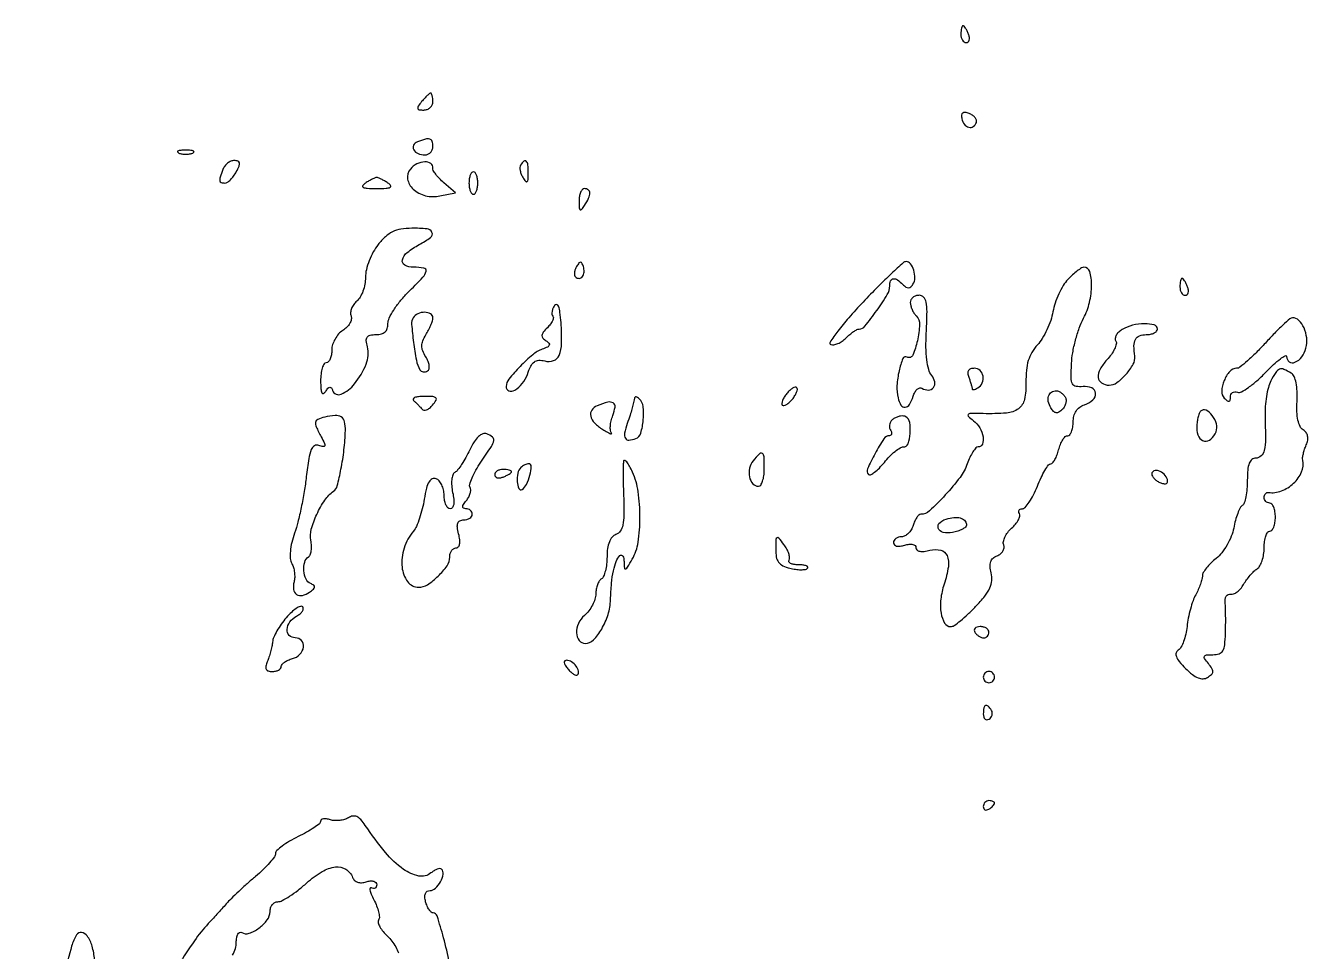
# Model space of a CAD drawing. Extents: x 0 to 4160, y 0 to 3120.
# Drawn here: x 3302.5 to 3531.4, y 2457.2 to 2622 of the extents above; entities that cross this region are included whole.
import ezdxf

# ---------------------------------------------------------------- set-up
doc = ezdxf.new("R2010")
doc.units = 0

msp = doc.modelspace()

# ---------------------------------------------------------------- linework, layer by layer
for points in [[(4159.499279, 606.274193, 0.000001), (4159.667734, 974.478125, 0.000057), (4159.806661, 1380.08378, 0.000034), (4159.883999, 1862.25), (4160, 3120), (3296.563358, 3120), (2433.126717, 3120)], [(757.647081, 3119.740147, 0.000002), (520.492565, 3119.487217, 0.4139)], [(1964.75, 0.149832, 0.000016), (2717.930904, 0.232101, 0.000028), (3351.473438, 0.357111)], [(3377.948942, 2455.112771, 0.017432), (3376.898043, 2459.590269, 0.009629), (3375.764354, 2463.464836, 0.327755), (3375.035646, 2464, -0.193149), (3374.690924, 2464.138326, -0.055644), (3374.315328, 2464.5875, -0.047113), (3373.969387, 2465.234369, -0.035305), (3373.710251, 2466, -0.048329), (3373.576173, 2466.835101, -0.108648), (3373.673975, 2467.465831, -0.158172), (3373.990275, 2467.853764, -0.144244), (3374.486631, 2468, 0.19435), (3375.459166, 2468.392863, 0.076247), (3376.351567, 2469.564885, 0.079604), (3376.823652, 2470.900736, 0.246366), (3376.547705, 2471.785629, 0.217146), (3376.256448, 2471.894509, 0.066378), (3375.784531, 2471.797633, 0.052764), (3375.22255, 2471.532746, 0.036725), (3374.650914, 2471.125248, -0.226927), (3372.47737, 2470.578513, -0.107314), (3369.76667, 2471.768535, -0.063145), (3366.568071, 2474.769966, -0.025182), (3362.967226, 2479.599083, 0.035556), (3362.169923, 2480.623342, 0.10304), (3361.449464, 2481.151864, 0.145837), (3360.733938, 2481.251186, 0.1025), (3359.967226, 2480.966098, -0.067524), (3359.277329, 2480.653502, -0.043598), (3358.416935, 2480.476001, -0.043236), (3357.527717, 2480.449415, -0.061364), (3356.75, 2480.590216, 0.041374), (3356.078573, 2480.73964, 0.072613), (3355.510692, 2480.734703, 0.111978), (3355.132119, 2480.584946, 0.243933), (3354.988527, 2480.317388, -0.223907), (3354.785251, 2479.901451, -0.019272), (3353.808794, 2479.178786, -0.022496), (3352.517426, 2478.380621, -0.015461), (3350.988527, 2477.589119, 0.020522), (3349.459405, 2476.777775, 0.02839), (3348.165538, 2475.91963, 0.027959), (3347.216174, 2475.122755, 0.202075), (3346.979262, 2474.589119, -0.155981), (3346.778683, 2474.000667, -0.019608), (3345.924823, 2472.938679, -0.021519), (3344.775885, 2471.728464, -0.016321), (3343.418804, 2470.5, 0.006679), (3341.939709, 2469.212088, 0.00579), (3340.422574, 2467.823041, 0.005835), (3339.077708, 2466.53298, 0.016943), (3338.189542, 2465.599715, -0.001734), (3337.433507, 2464.755291, -0.001132), (3336.555678, 2463.786071, -0.001138), (3335.695569, 2462.84504, -0.002178), (3335, 2462.094093, 0.03603), (3332.544213, 2459.053884, 0.015682), (3329.71444, 2454.697478, 0.013968)], [(3339.339063, 2456.460196, 0.04162), (3339.837434, 2457.680239, 0.0763), (3340, 2458.739352, -0.039067), (3340.068142, 2459.610141, -0.084393), (3340.281801, 2460.245134, -0.159867), (3340.596875, 2460.545066, -0.254625), (3340.959323, 2460.52514, 0.224956), (3342.276161, 2460.378328, 0.076064), (3344.029226, 2461.298469, 0.072798), (3345.505418, 2462.760337, 0.162645), (3346, 2464.240547, -0.077459), (3346.104757, 2464.912701, -0.090058), (3346.40819, 2465.483161, -0.100777), (3346.859634, 2465.864522, -0.125799), (3347.389582, 2466, 0.125201), (3348.147162, 2466.192721, 0.019648), (3349.480933, 2466.987706, 0.020793), (3351.009188, 2468.074999, 0.016808), (3352.55775, 2469.362403, -0.045675), (3355.282714, 2471.373935, -0.106955), (3357.664761, 2472.193872, -0.169439), (3359.494018, 2471.790038, -0.16431), (3360.703058, 2470.331435, 0.113778), (3361.054905, 2469.809326, 0.108847), (3361.605136, 2469.483687, 0.093456), (3362.31404, 2469.390161, 0.063117), (3363.118425, 2469.537587, -0.049635), (3363.861766, 2469.694581, -0.096077), (3364.464937, 2469.644637, -0.14473), (3364.851743, 2469.401243, -0.182406), (3365, 2469.008371, -0.094636), (3364.926592, 2468.623998, -0.172787), (3364.718653, 2468.386729, -0.172873), (3364.407626, 2468.33442, -0.094741), (3364.042223, 2468.473905, 0.425649), (3363.828881, 2468.419142, 0.182844), (3363.778982, 2468.09554, 0.050003), (3364.013732, 2467.3592, 0.017511), (3364.491045, 2466.354622, -0.027504), (3364.988753, 2465.250762, -0.034249), (3365.321373, 2464.175949, -0.036581), (3365.466776, 2463.266389, -0.161114), (3365.34247, 2462.745111, 0.20915), (3365.27412, 2462.264332, 0.056493), (3365.569119, 2461.534248, 0.047108), (3366.127835, 2460.701623, 0.033915), (3366.893648, 2459.884455, -0.042819), (3367.699666, 2458.99314, -0.037656), (3368.381259, 2457.939814, -0.039541), (3368.850331, 2456.889451, -0.085449)], [(3314.772119, 2455.7, 0.048426), (3314.329118, 2458.112425, 0.088257), (3313.452627, 2459.906504, 0.199941), (3312.454752, 2460.512308, 0.300637), (3311.561271, 2460.099139, 0.070431), (3310.681345, 2458.090804, 0.007661), (3309.394048, 2453.19252, 0.008724)]]:
    msp.add_lwpolyline(points, format="xyb")
for points in [[(3469, 2620.5, 0.062722), (3469.07223, 2619.926468, 0.08088), (3469.284531, 2619.440625, 0.098158), (3469.599211, 2619.115494, 0.152681), (3469.968615, 2619, 0.184534), (3470.289193, 2619.122486, 0.147206), (3470.483616, 2619.440625, 0.100118), (3470.511135, 2619.925634, 0.055937), (3470.361626, 2620.5, 0.02136), (3470.112506, 2621.074558, 0.030395), (3469.839659, 2621.559375, 0.030693), (3469.579329, 2621.912889, 0.222225), (3469.393011, 2622, 0.289661), (3469.241071, 2621.903916, 0.046727), (3469.115447, 2621.559375, 0.039339), (3469.028469, 2621.074824, 0.024748)], [(3373, 2608.5, 0.020633), (3372.381629, 2607.689039, 0.217533), (3372.308142, 2607.28931, 0.304492), (3372.565314, 2607.057736, 0.035496), (3373.377555, 2607, 0.091307), (3373.996941, 2607.114059, 0.095788), (3374.523407, 2607.440625, 0.099536), (3374.875699, 2607.927707, 0.107348), (3375, 2608.5, 0.023761), (3374.972666, 2609.07485, 0.037907), (3374.889093, 2609.559375, 0.044235), (3374.768578, 2609.90557, 0.294983), (3374.622445, 2610, 0.172217), (3374.412416, 2609.925448, 0.016008), (3373.99011, 2609.559375, 0.019119), (3373.504355, 2609.074554, 0.013852)], [(3469.177351, 2605.443672, 0.110591), (3469.633004, 2604.438506, 0.172162), (3470.418586, 2603.9194, 0.216905), (3471.220993, 2604.068939, 0.160765), (3471.767264, 2604.801793, 0.16457), (3471.765431, 2605.212293, 0.090133), (3471.516951, 2605.656034, 0.07296), (3471.063765, 2606.06561, 0.055764), (3470.469615, 2606.373286, 0.049503), (3469.753622, 2606.569504, 0.200672), (3469.322221, 2606.46962, 0.228595), (3469.125157, 2606.106936, 0.063478)], [(3372.243769, 2601.335642, 0.179436), (3371.571477, 2600.723844, 0.252745), (3371.585568, 2599.929616, 0.165991), (3372.352736, 2599.244508, 0.100328), (3373.559017, 2599, 0.103216), (3374.108867, 2599.114729, 0.098834), (3374.576711, 2599.440625, 0.096907), (3374.890211, 2599.927451, 0.095012), (3375, 2600.5, 0.076209), (3374.860442, 2601.410316, 0.247945), (3374.440525, 2601.826107, 0.146017), (3373.665129, 2601.82951, 0.024413)], [(3329.75, 2599.337719, 0.057986), (3330.320008, 2599.181385, 0.037979), (3331, 2599.12966, 0.037979), (3331.679992, 2599.181385, 0.057986), (3332.25, 2599.337719, 0.174857), (3332.459382, 2599.525001, 0.447206), (3332.398438, 2599.693942, 0.078554), (3331.89144, 2599.810911, 0.017491), (3331, 2599.842105, 0.017491), (3330.10856, 2599.810911, 0.078554), (3329.601562, 2599.693942, 0.447206), (3329.540618, 2599.525001, 0.174857)], [(3337.606989, 2596.418213, 0.011745), (3337.109705, 2595.025355, 0.117115), (3337.056713, 2594.412565, 0.283594), (3337.316242, 2594.10418, 0.079803), (3337.964816, 2594, 0.149836), (3338.409137, 2594.136208, 0.045472), (3338.960638, 2594.5875, 0.040999), (3339.519262, 2595.234579, 0.034718), (3340, 2596, 0.022341), (3340.491301, 2597.025642, 0.145792), (3340.554753, 2597.587271, 0.274977), (3340.287635, 2597.895711, 0.080266), (3339.642173, 2598, 0.098733), (3339.050833, 2597.882081, 0.06686), (3338.455207, 2597.53535, 0.063892), (3337.94575, 2597.022922, 0.072244)], [(3390.625, 2597.202254, 0.131214), (3390.501528, 2596.79244, 0.054724), (3390.546664, 2596.212247, 0.049042), (3390.73572, 2595.56691, 0.045296), (3391.05067, 2594.952254, 0.02886), (3391.524497, 2594.291, 0.422266), (3391.782177, 2594.267166, 0.204688), (3391.948456, 2594.60267, 0.012382), (3391.984687, 2595.75, 0.02377), (3391.924616, 2597.224181, 0.167601), (3391.63601, 2597.869801, 0.407002), (3391.201812, 2597.889462, 0.07248)], [(3370.990342, 2596.488363, 0.216787), (3370.504063, 2594.701856, 0.169428), (3371.473296, 2592.914449, 0.125025), (3373.66573, 2591.746472, 0.109716), (3376.265237, 2591.68883), (3379.030473, 2592.23898), (3376.949551, 2594.043754, -0.023614), (3376.161497, 2594.795269, -0.030249), (3375.514711, 2595.560936, -0.031084), (3375.068658, 2596.243541, -0.166308), (3374.987136, 2596.674264, 0.289014), (3374.632378, 2597.468339, 0.15995), (3373.57054, 2597.76305, 0.103049), (3372.140297, 2597.395027, 0.105602)], [(3381.428571, 2594, 0.037431), (3381.485989, 2593.234084, 0.056229), (3381.659375, 2592.5875, 0.073811), (3381.913319, 2592.145709, 0.229337), (3382.214286, 2592, 0.229337), (3382.515252, 2592.145709, 0.073811), (3382.769196, 2592.5875, 0.056229), (3382.942582, 2593.234084, 0.037431), (3383, 2594, 0.037431), (3382.942582, 2594.765916, 0.056229), (3382.769196, 2595.4125, 0.073811), (3382.515252, 2595.854291, 0.229337), (3382.214286, 2596, 0.229337), (3381.913319, 2595.854291, 0.073811), (3381.659375, 2595.4125, 0.056229), (3381.485989, 2594.765916, 0.037431)], [(3363, 2594, 0.089886), (3362.51887, 2593.549056, 0.470157), (3362.593995, 2593.242724, 0.10261), (3363.292388, 2593.066759, 0.010579), (3365, 2593.030626, 0.010579), (3366.707612, 2593.066759, 0.10261), (3367.406005, 2593.242724, 0.470157), (3367.48113, 2593.549056, 0.089886), (3367, 2594, 0.013918), (3366.389048, 2594.371141, 0.016688), (3365.79375, 2594.684621, 0.015515), (3365.280205, 2594.914138, 0.097625), (3365, 2594.969374, 0.097625), (3364.719795, 2594.914138, 0.015515), (3364.20625, 2594.684621, 0.016688), (3363.610952, 2594.371141, 0.013918)], [(3401.015313, 2590.75, 0.011293), (3401.050422, 2589.555791, 0.220444), (3401.218347, 2589.237851, 0.409657), (3401.479509, 2589.271114, 0.023197), (3402, 2590, 0.031558), (3402.729028, 2591.301377, 0.112355), (3402.939692, 2592.227035, 0.234725), (3402.667076, 2592.775753, 0.163584), (3402, 2593, 0.210568), (3401.618823, 2592.832025, 0.082215), (3401.298248, 2592.339063, 0.062416), (3401.082804, 2591.611405, 0.042523)], [(3365.25, 2583.03651, 0.043056), (3364.388531, 2581.726627, 0.03174), (3363.660937, 2580.149438, 0.032377), (3363.161528, 2578.557788, 0.059899), (3363, 2577.214284, -0.046296), (3362.88578, 2575.983329, -0.040917), (3362.546007, 2574.740368, -0.043127), (3362.047309, 2573.666693, -0.089499), (3361.454491, 2572.962231, 0.063373), (3360.902215, 2572.371179, 0.063211), (3360.515011, 2571.660155, 0.069117), (3360.343526, 2570.942005, 0.116217), (3360.42655, 2570.330811, -0.142984), (3360.476722, 2569.723057, -0.078061), (3360.212791, 2569.016474, -0.067131), (3359.687638, 2568.321856, -0.057849), (3358.972059, 2567.750478, 0.072105), (3358.217567, 2567.112124, 0.052654), (3357.579292, 2566.216966, 0.052947), (3357.145692, 2565.214984, 0.075798), (3357, 2564.259453, -0.042325), (3356.926644, 2563.394432, -0.061946), (3356.70625, 2562.663714, -0.081358), (3356.382381, 2562.168338, -0.210376), (3356, 2562, 0.267845), (3355.616101, 2561.778455, 0.057513), (3355.298248, 2561.045312, 0.045617), (3355.082078, 2559.995198, 0.029148), (3355.015313, 2558.75, 0.014192), (3355.062703, 2557.318532, 0.09389), (3355.238064, 2556.628044, 0.422269), (3355.523699, 2556.528369, 0.136514), (3355.894262, 2556.863153, -0.032158), (3356.318873, 2557.446713, -0.18324), (3356.646892, 2557.632361, -0.287796), (3356.919614, 2557.514512, -0.070294), (3357.148025, 2557.055924, 0.443185), (3358.680093, 2556.381459, 0.120198), (3361.048927, 2558.215721, 0.071078), (3363.132047, 2561.765016, 0.16256), (3363.335825, 2564.823807, -0.040665), (3363.140582, 2565.931337, -0.179739), (3363.309534, 2566.560181, -0.192838), (3363.837838, 2566.900034, -0.047697), (3364.883369, 2567, 0.063952), (3365.822036, 2567.120552, 0.123936), (3366.480937, 2567.482287, 0.130874), (3366.867851, 2568.096912, 0.075535), (3367, 2568.966667, -0.113428), (3367.2267, 2569.953121, -0.029435), (3368.028125, 2571.38375, -0.028384), (3369.160368, 2572.94898, -0.025607), (3370.5, 2574.433333, 0.006699), (3373.229771, 2577.237244, 0.13493), (3373.785236, 2578.277721, 0.431569), (3373.401825, 2578.847001, 0.040831), (3371.531385, 2579, -0.120293), (3369.996831, 2579.374614, -0.348206), (3369.578501, 2580.306925, -0.164108), (3370.438935, 2581.638475, -0.045128), (3372.553037, 2583.028385, 0.034684), (3374.599033, 2584.31322, 0.353996), (3374.839216, 2585.21515, 0.271366), (3373.962789, 2585.841667, 0.026358), (3371.25, 2585.944671, 0.037057), (3369.300795, 2585.771058, 0.072229), (3367.815933, 2585.300126, 0.073486), (3366.542762, 2584.432767, 0.039582)], [(3400.582949, 2579.134215, 0.052326), (3400.327923, 2578.604943, 0.061761), (3400.20609, 2578.06291, 0.07231), (3400.228156, 2577.59012, 0.149701), (3400.399864, 2577.266802, 0.208213), (3401.031223, 2577.018401, 0.228122), (3401.610436, 2577.323111, 0.143258), (3401.913564, 2578.144952, 0.097944), (3401.787251, 2579.138246, 0.033951), (3401.536207, 2579.749629, 0.286646), (3401.294341, 2579.899578, 0.233206), (3401.012891, 2579.759582, 0.024362)], [(3451.58235, 2572.793419, 0.010128), (3449.037497, 2570.002194, 0.018114), (3447.078966, 2567.593975, 0.01403), (3445.706319, 2565.665137, 0.495289), (3445.860813, 2565.213062, 0.132998), (3446.403459, 2565.181931, 0.053272), (3447.116982, 2565.413312, 0.047742), (3447.874898, 2565.842686, 0.043665), (3448.5625, 2566.419643, -0.021493), (3449.221861, 2567.02463, -0.025412), (3449.896153, 2567.53577, -0.02553), (3450.49908, 2567.902751, -0.124568), (3450.88337, 2568, 0.227512), (3451.930283, 2568.502375, 0.014782), (3454.016421, 2571.267053, 0.018045), (3455.901862, 2574.140009, 0.13702), (3456.333333, 2575.684936, -0.090102), (3456.49738, 2576.587891, -0.286154), (3456.963557, 2576.945192, -0.180475), (3457.696688, 2576.749715, -0.041955), (3458.687132, 2575.912868, 0.050015), (3459.232853, 2575.466622, 0.154275), (3459.685579, 2575.336748, 0.178262), (3460.088813, 2575.49761, 0.071325), (3460.475745, 2575.960755, 0.133596), (3460.808174, 2577.083118, 0.079749), (3460.616987, 2578.471689, 0.088459), (3460.037282, 2579.606032, 0.234642), (3459.243993, 2580, 0.186931), (3458.724342, 2579.798688, 0.003903), (3456.65564, 2577.883067, 0.00854), (3454.264122, 2575.555343, 0.00558)], [(3488.0514, 2576.824796, 0.051732), (3487.228562, 2575.734852, 0.027415), (3486.433354, 2574.238462, 0.026971), (3485.780563, 2572.602758, 0.037449), (3485.388896, 2571.074796, -0.038699), (3484.99025, 2569.535602, -0.026689), (3484.315081, 2567.865365, -0.026998), (3483.487559, 2566.319511, -0.048552), (3482.626451, 2565.168999, 0.05309), (3481.650949, 2563.840751, 0.058012), (3481.0112, 2562.374777, 0.050779), (3480.670295, 2560.640746, 0.028586), (3480.594095, 2558.49486, -0.056424), (3480.317768, 2555.468948, -0.185885), (3479.252841, 2553.812519, -0.139767), (3477.120288, 2553.024113, -0.027548), (3473, 2552.936339, 0.006191), (3470.8887, 2552.981528, 0.160487), (3470.352316, 2552.810157, 0.466402), (3470.328604, 2552.474251, 0.02452), (3471.25, 2551.667069, -0.093161), (3472.350105, 2550.399078, -0.087506), (3472.945084, 2548.790476, -0.132917), (3472.837181, 2547.517812, -0.315353), (3472.097825, 2547, 0.214615), (3471.683227, 2546.813449, 0.037561), (3471.152128, 2546.114932, 0.034917), (3470.61345, 2545.140924, 0.024993), (3470.145314, 2543.987004, -0.07818), (3468.858634, 2541.58325, -0.024558), (3466.23257, 2538.443998, -0.019598), (3463.401007, 2535.6097, -0.188872), (3461.844526, 2535, 0.200824), (3461.528769, 2534.867847, 0.046578), (3461.156799, 2534.4125, 0.040948), (3460.795036, 2533.765779, 0.030218), (3460.5, 2533, -0.06077), (3460.150468, 2532.235286, -0.063046), (3459.63086, 2531.5875, -0.069989), (3459.027698, 2531.148573, -0.122947), (3458.432612, 2531, 0.072869), (3457.885179, 2530.919792, 0.087566), (3457.42083, 2530.686455, 0.100516), (3457.110408, 2530.339655, 0.133216), (3457, 2529.932612, 0.20676), (3457.158106, 2529.566615, 0.136392), (3457.569758, 2529.350135, 0.086344), (3458.210739, 2529.323992, 0.043987), (3459, 2529.5, -0.043783), (3459.796588, 2529.677983, -0.088837), (3460.435849, 2529.649263, -0.141006), (3460.843083, 2529.425587, -0.199682), (3461, 2529.048336, 0.226066), (3461.187023, 2528.655829, 0.125233), (3461.679283, 2528.42869, 0.074252), (3462.467146, 2528.401174, 0.033158), (3463.490682, 2528.587017, -0.119423), (3465.414741, 2528.602765, -0.240553), (3466.543623, 2527.648692, -0.140842), (3466.778609, 2525.651972, -0.03904), (3466.018792, 2522.556941, 0.050684), (3465.426225, 2519.875502, 0.067898), (3465.474421, 2517.388462, 0.094435), (3466.104216, 2515.626435, 0.26581), (3467.199311, 2515, 0.153698), (3467.791914, 2515.186571, 0.017052), (3468.940785, 2516.049331, 0.019497), (3470.264855, 2517.204105, 0.014617), (3471.632856, 2518.572191, 0.020499), (3473.263108, 2520.449259, 0.06061), (3474.158517, 2521.899672, 0.086639), (3474.503712, 2523.2017, 0.083246), (3474.394864, 2524.562874, -0.042394), (3474.207529, 2525.715148, -0.10266), (3474.317229, 2526.566334, -0.129413), (3474.729962, 2527.182534, -0.089443), (3475.451401, 2527.619724, 0.075185), (3476.05011, 2527.959742, 0.088863), (3476.48233, 2528.445686, 0.1007), (3476.683628, 2528.998915, 0.129378), (3476.62491, 2529.535086, -0.143152), (3476.574431, 2530.149039, -0.059789), (3476.839588, 2530.944452, -0.052446), (3477.349841, 2531.784206, -0.04614), (3478.043858, 2532.539691, 0.036734), (3478.735383, 2533.264653, 0.050388), (3479.23479, 2534.014302, 0.061227), (3479.488669, 2534.679328, 0.201657), (3479.417402, 2535.133647, -0.100783), (3479.295835, 2535.463923, -0.177383), (3479.352715, 2535.745509, -0.167845), (3479.582351, 2535.934178, -0.08903), (3479.94908, 2536, 0.21831), (3480.457376, 2536.233039, 0.03073), (3481.172871, 2537.175, 0.030402), (3481.925849, 2538.467889, 0.021499), (3482.616677, 2540, -0.015782), (3483.286751, 2541.532596, -0.023416), (3483.977027, 2542.825, -0.020253), (3484.613092, 2543.800345, -0.242708), (3485.000172, 2544, 0.223407), (3485.343229, 2544.161335, 0.044513), (3485.73749, 2544.734375, 0.039292), (3486.113163, 2545.542547, 0.027677), (3486.410644, 2546.5, -0.034719), (3486.722843, 2547.457085, -0.046776), (3487.141941, 2548.265625, -0.05533), (3487.598489, 2548.827615, -0.196992), (3488.019052, 2549, 0.225193), (3488.394644, 2549.178198, 0.075518), (3488.711847, 2549.71458, 0.057458), (3488.928259, 2550.50108, 0.03845), (3489, 2551.432612, -0.061248), (3489.131908, 2552.505406, -0.08347), (3489.520776, 2553.397089, -0.089468), (3490.154187, 2554.068539, -0.082373), (3491, 2554.5, 0.1067), (3492.504418, 2555.361228, 0.23291), (3492.98567, 2556.563992, 0.280063), (3492.308756, 2557.505816, 0.127422), (3490.75, 2557.73821, -0.066282), (3489.505134, 2557.771695, -0.241635), (3488.887485, 2558.225299, -0.116098), (3488.640985, 2559.268621, -0.011642), (3488.698806, 2561.845493, -0.032939), (3488.915639, 2563.780831, -0.020511), (3489.410682, 2566.010884, -0.020556), (3490.082864, 2568.179506, -0.034717), (3490.843039, 2569.923366, 0.060992), (3491.902745, 2572.750253, 0.057082), (3492.280844, 2575.814215, 0.070948), (3491.959936, 2578.214333, 0.335896), (3490.922378, 2579, 0.139761), (3490.475292, 2578.87254, 0.023238), (3489.730685, 2578.361034, 0.023935), (3488.889185, 2577.657636, 0.019169)], [(3508, 2575.5, 0.062722), (3508.07223, 2574.926468, 0.08088), (3508.284531, 2574.440625, 0.098158), (3508.599211, 2574.115494, 0.152681), (3508.968615, 2574, 0.184534), (3509.289193, 2574.122486, 0.147206), (3509.483616, 2574.440625, 0.100118), (3509.511135, 2574.925634, 0.055937), (3509.361626, 2575.5, 0.02136), (3509.112506, 2576.074558, 0.030395), (3508.839659, 2576.559375, 0.030693), (3508.579329, 2576.912889, 0.222225), (3508.393011, 2577, 0.289661), (3508.241071, 2576.903916, 0.046727), (3508.115447, 2576.559375, 0.039339), (3508.028469, 2576.074824, 0.024748)], [(3460, 2572.7, 0.066764), (3460.077162, 2572.124704, 0.039079), (3460.312511, 2571.469364, 0.038366), (3460.656614, 2570.838879, 0.052325), (3461.063867, 2570.336133, -0.210908), (3461.650098, 2568.823241, -0.042771), (3461.263586, 2565.901778, -0.048236), (3460.433836, 2563.341669, -0.439335), (3459.446253, 2563, 0.445986), (3458.677683, 2562.724492, 0.041654), (3457.999094, 2560.563877, 0.040552), (3457.626835, 2557.922239, 0.073252), (3457.816962, 2555.75, 0.074222), (3458.340072, 2554.446807, 0.292707), (3459.075047, 2554.07217, 0.238571), (3459.856291, 2554.569066, 0.057208), (3460.504609, 2556.014521, -0.048846), (3460.817305, 2556.744038, -0.081387), (3461.228775, 2557.268799, -0.11865), (3461.668123, 2557.512946, -0.209118), (3462.071996, 2557.455504, 0.139592), (3463.228204, 2557.127804, 0.232984), (3464.115942, 2557.566538, 0.214497), (3464.354714, 2558.579929, 0.126044), (3463.812397, 2559.726047, -0.108709), (3463.272132, 2560.773611, -0.034799), (3462.939358, 2562.503756, -0.028186), (3462.792726, 2564.788506, -0.01478), (3462.854902, 2567.63702, 0.008284), (3462.974675, 2571.076, 0.053631), (3462.820841, 2572.801615, 0.14234), (3462.372388, 2573.665433, 0.205096), (3461.591063, 2574, 0.080262), (3460.98333, 2573.901811, 0.091428), (3460.467375, 2573.618125, 0.100745), (3460.122416, 2573.195816, 0.121623)], [(3371.510513, 2570.01701, 0.158466), (3371.220364, 2568.827525, 0.013106), (3371.546586, 2565.617338, 0.016873), (3372.062812, 2562.443263, 0.081189), (3372.700437, 2560.733688, 0.121835), (3372.937604, 2560.484901, 0.104609), (3373.277042, 2560.357765, 0.094839), (3373.667799, 2560.37309, 0.081495), (3374.04862, 2560.530049, 0.19698), (3374.313574, 2560.894786, 0.090673), (3374.34846, 2561.491361, 0.066906), (3374.152328, 2562.24053, 0.04217), (3373.738975, 2563.04636, -0.043266), (3373.192659, 2564.117162, -0.097933), (3373.02154, 2565.006698, -0.096875), (3373.201192, 2565.900545, -0.041713), (3373.759453, 2566.986431, 0.020569), (3374.234288, 2567.821322, 0.020973), (3374.635589, 2568.687084, 0.021295), (3374.919501, 2569.466022, 0.076885), (3375, 2569.986431, 0.267922), (3374.593524, 2570.69055, 0.12945), (3373.554836, 2570.973805, 0.104359), (3372.33305, 2570.72715, 0.153707)], [(3396.649864, 2572.183469, 0.046047), (3396.365424, 2571.638899, 0.057916), (3396.211758, 2571.091367, 0.069419), (3396.202703, 2570.622142, 0.168076), (3396.352245, 2570.314421, -0.242213), (3396.455123, 2569.993397, -0.068336), (3396.294118, 2569.475865, -0.052479), (3395.922806, 2568.860519, -0.034415), (3395.378492, 2568.235635, 0.027972), (3394.643291, 2567.413226, 0.144711), (3394.416075, 2566.854294, 0.213096), (3394.572088, 2566.385438, 0.069131), (3395.148086, 2565.908478, -0.064282), (3395.667544, 2565.486725, -0.304288), (3395.729042, 2565.127765, -0.17762), (3395.394136, 2564.784223, -0.025395), (3394.471975, 2564.398924, 0.089013), (3392.771875, 2563.419738, 0.025395), (3390.536851, 2561.333881, 0.022133), (3388.544963, 2559.084989, 0.159507), (3388.035963, 2557.75, 0.32732), (3388.521634, 2557.016325, 0.222274), (3389.560963, 2557.103879, 0.095631), (3390.919656, 2558.27683, 0.083323), (3391.824592, 2559.926669, -0.031699), (3392.43125, 2561.366345, -0.11305), (3393.061617, 2562.13429, -0.153549), (3393.845736, 2562.423727, -0.076315), (3394.910266, 2562.313215, 0.14795), (3396.480245, 2562.372888, 0.212295), (3397.484479, 2563.308686, 0.097883), (3397.924419, 2565.402136, 0.020905), (3397.813088, 2569.135596, 0.013666), (3397.629545, 2570.984541, 0.059649), (3397.362854, 2572.049253, 0.253959), (3397.024964, 2572.338977, 0.311755)], [(3497.728968, 2567.908131, 0.056264), (3497.097902, 2567.438649, 0.077148), (3496.662005, 2566.882509, 0.097755), (3496.481444, 2566.330068, 0.170263), (3496.583736, 2565.864512, -0.198088), (3496.673915, 2565.314326, -0.052874), (3496.376657, 2564.458503, -0.045138), (3495.80002, 2563.474709, -0.033465), (3495, 2562.5, 0.060984), (3493.778296, 2560.83272, 0.15116), (3493.465293, 2559.367827, 0.233959), (3494.06608, 2558.386146, 0.141419), (3495.404029, 2558, 0.161045), (3496.794453, 2558.459766, 0.052385), (3498.407862, 2559.942956, 0.052378), (3499.675693, 2561.726044, 0.163866), (3499.94785, 2563.152038, -0.033815), (3499.819867, 2565.013299, -0.123367), (3500.104167, 2566.153089, -0.180476), (3500.813606, 2566.780039, -0.091918), (3502, 2567, 0.048028), (3502.765418, 2567.073693, 0.068025), (3503.4125, 2567.29375, 0.088204), (3503.848523, 2567.618118, 0.191087), (3504, 2568, 0.339964), (3503.442311, 2568.725421, 0.068763), (3501.720074, 2568.937739, 0.057258), (3499.584141, 2568.660579, 0.071064)], [(3523.212231, 2565.5, -0.011566), (3521.568921, 2563.776167, -0.016252), (3520.019301, 2562.321875, -0.012484), (3518.684273, 2561.20603, -0.169403), (3518.093618, 2561, 0.217394), (3516.879978, 2560.446148, 0.081126), (3515.873172, 2558.813713, 0.081057), (3515.437487, 2556.944438, 0.216445), (3515.907359, 2555.692641, 0.028779), (3516.433162, 2555.224117, 0.213953), (3516.75, 2555.143631, 0.308414), (3516.944348, 2555.3325, 0.050388), (3517, 2555.883333, -0.103862), (3517.096016, 2556.340574, -0.137293), (3517.364636, 2556.668142, -0.135138), (3517.767907, 2556.811894, -0.099205), (3518.241315, 2556.752895, 0.208099), (3518.939112, 2556.814875, 0.027898), (3520.222108, 2557.60983, 0.028404), (3521.711144, 2558.78296, 0.02033), (3523.241315, 2560.251161, -0.012997), (3524.684836, 2561.677456, -0.026997), (3525.895886, 2562.696318, -0.040655), (3526.746778, 2563.234749, -0.563866), (3527, 2563.081599, 0.245849), (3527.479236, 2562.165853, 0.261133), (3528.482327, 2562.069597, 0.130161), (3529.699696, 2563.04213, 0.098307), (3530.434651, 2564.595653, 0.086044), (3530.569524, 2566.409034, 0.080425), (3530.094876, 2568.208258, 0.09447), (3529.175506, 2569.532632, 0.196366), (3528.031352, 2570, 0.182373), (3527.593057, 2569.834634, 0.007402), (3526.317185, 2568.678125, 0.012116), (3524.83397, 2567.224281, 0.008203)], [(3470.393011, 2559.418213, -0.009199), (3470.625403, 2558.777619, -0.010735), (3470.821697, 2558.160889, -0.00979), (3470.965769, 2557.634378, -0.061959), (3471, 2557.359196, 0.30111), (3471.084818, 2557.231122, 0.136025), (3471.29375, 2557.2037, 0.070413), (3471.61614, 2557.296571, 0.033138), (3472, 2557.5, 0.149407), (3472.802761, 2558.414167, 0.150036), (3472.955576, 2559.619284, 0.16778), (3472.4094, 2560.609195, 0.185627), (3471.393011, 2561, 0.076855), (3470.737605, 2560.898658, 0.176865), (3470.348199, 2560.59835, 0.16701), (3470.230887, 2560.103551, 0.067159)], [(3524.182599, 2558.75, 0.055248), (3523.747436, 2557.607772, 0.02279), (3523.405067, 2555.985937, 0.022214), (3523.192827, 2554.19647, 0.026591), (3523.158105, 2552.5, -0.008023), (3523.2265, 2548.394871, -0.054603), (3523.007343, 2546.382612, -0.146633), (3522.451504, 2545.386033, -0.19513), (3521.5, 2545, 0.175136), (3520.816779, 2544.753115, 0.129111), (3520.345154, 2544.093169, 0.070251), (3520.07714, 2542.913565, 0.020789), (3520, 2541.059017, -0.020912), (3519.935176, 2539.509777, -0.02785), (3519.73955, 2538.114731, -0.027555), (3519.458176, 2537.013241, -0.179911), (3519.113363, 2536.570062, 0.139282), (3518.730241, 2536.150844, 0.024522), (3518.296077, 2535.164416, 0.024914), (3517.890249, 2533.922212, 0.020129), (3517.576179, 2532.554376, -0.049142), (3517.146373, 2531.079973, -0.0352), (3516.395503, 2529.534357, -0.035697), (3515.457322, 2528.145101, -0.059809), (3514.462816, 2527.149411, 0.027016), (3513.520122, 2526.321711, 0.031589), (3512.723452, 2525.437005, 0.033212), (3512.159043, 2524.618226, 0.135096), (3512, 2524.040338, -0.065111), (3511.92205, 2523.444283, -0.019729), (3511.652396, 2522.571114, -0.019397), (3511.269609, 2521.606507, -0.019985), (3510.816666, 2520.684259, 0.03939), (3510.336298, 2519.602058, 0.017859), (3509.872982, 2518.121608, 0.017555), (3509.493081, 2516.517032, 0.022987), (3509.26583, 2515.027599, -0.029256), (3509.036887, 2513.643603, -0.03329), (3508.654027, 2512.35586, -0.035387), (3508.186089, 2511.32547, -0.129925), (3507.699164, 2510.808456, 0.188996), (3507.326885, 2510.30871, 0.163366), (3507.364494, 2509.651978, 0.079584), (3507.894833, 2508.767054, 0.021667), (3509, 2507.561714, 0.028149), (3510.222116, 2506.469969, 0.071411), (3511.246667, 2505.869324, 0.105952), (3512.134836, 2505.710865, 0.131205), (3512.935698, 2505.954642, 0.050775), (3513.62778, 2506.489404, 0.192283), (3513.852245, 2506.976851, 0.156411), (3513.700053, 2507.551977, 0.030941), (3513.063253, 2508.423785, -0.022778), (3512.393464, 2509.310034, -0.276349), (3512.367952, 2509.718424, -0.258528), (3512.719071, 2509.952484, -0.020499), (3513.877555, 2510, 0.081585), (3514.971509, 2510.179697, 0.178664), (3515.622484, 2510.705272, 0.106999), (3515.972159, 2511.743738, 0.020231), (3516.115154, 2513.75, 0.005534), (3516.145893, 2515.315688, 0.005156), (3516.143086, 2516.919023, 0.005144), (3516.111236, 2518.343689, 0.017395), (3516.048534, 2519.272207, -0.063504), (3516.064739, 2519.930137, -0.106973), (3516.260811, 2520.443867, -0.14531), (3516.600559, 2520.732634, -0.163025), (3517.026437, 2520.772207, 0.154814), (3517.554651, 2520.812767, 0.064338), (3518.185312, 2521.167461, 0.055185), (3518.814607, 2521.754982, 0.046288), (3519.343058, 2522.5, -0.025463), (3519.87769, 2523.324353, -0.020963), (3520.527336, 2524.147409, -0.021463), (3521.189197, 2524.85357, -0.051473), (3521.75, 2525.29969, 0.125073), (3522.230435, 2525.812508, 0.045582), (3522.632812, 2526.731125, 0.041669), (3522.907645, 2527.861723, 0.038812), (3523, 2529.04969, -0.032171), (3523.072794, 2530.179873, -0.049579), (3523.29375, 2531.133346, -0.063851), (3523.615877, 2531.792902, -0.252399), (3524, 2532, 0.226478), (3524.382936, 2532.182831, 0.074992), (3524.70625, 2532.734375, 0.057076), (3524.926884, 2533.542644, 0.038131), (3525, 2534.5, 0.038131), (3524.926884, 2535.457356, 0.057076), (3524.70625, 2536.265625, 0.074992), (3524.382936, 2536.817169, 0.226478), (3524, 2537, -0.099038), (3523.618362, 2537.076342, -0.097945), (3523.29375, 2537.29375, -0.097945), (3523.076342, 2537.618362, -0.099038), (3523, 2538, -0.074993), (3523.056406, 2538.373963, -0.100285), (3523.220313, 2538.674481, -0.11815), (3523.464346, 2538.854802, -0.13694), (3523.75, 2538.891849, 0.129133), (3526.063629, 2539.155886, 0.096218), (3528.246683, 2540.53162, 0.101127), (3529.675536, 2542.55412, 0.160398), (3529.875761, 2544.646442, -0.087021), (3529.853639, 2545.096819, -0.024438), (3529.975573, 2545.792976, -0.023858), (3530.19327, 2546.579668, -0.023086), (3530.486959, 2547.350925, 0.056211), (3530.748074, 2548.201972, 0.096377), (3530.743067, 2548.941776, 0.111069), (3530.469575, 2549.553936, 0.094235), (3529.946216, 2550.03324, -0.144728), (3529.390049, 2550.655011, -0.057314), (3529.017267, 2551.751218, -0.044173), (3528.829901, 2553.242266, -0.023918), (3528.850455, 2555.092424, 0.024346), (3528.869064, 2556.90724, 0.041667), (3528.685302, 2558.409542, 0.052131), (3528.327196, 2559.530685, 0.149139), (3527.799957, 2560.144795, 0.039494), (3526.530025, 2560.816173, 0.196313), (3525.73925, 2560.831736, 0.159384), (3525.064491, 2560.281463, 0.024049)], [(3438, 2556.5, 0.033123), (3437.544393, 2555.87051, 0.048615), (3437.239343, 2555.259616, 0.060418), (3437.112155, 2554.751526, 0.231506), (3437.214999, 2554.451668, 0.262339), (3437.499669, 2554.372183, 0.072676), (3437.945593, 2554.553366, 0.053484), (3438.471351, 2554.943099, 0.03334), (3439, 2555.5, 0.033123), (3439.455607, 2556.12949, 0.048615), (3439.760657, 2556.740384, 0.060418), (3439.887845, 2557.248474, 0.231506), (3439.785001, 2557.548332, 0.262339), (3439.500331, 2557.627817, 0.072676), (3439.054407, 2557.446634, 0.053484), (3438.528649, 2557.056901, 0.03334)], [(3487.553851, 2555.912868, -0.114292), (3487.723638, 2555.410595, -0.077767), (3487.689232, 2554.805944, -0.071784), (3487.462104, 2554.193973, -0.071796), (3487.071227, 2553.671227, -0.05468), (3486.466633, 2553.186157, -0.178702), (3485.973481, 2553.079383, -0.171369), (3485.515686, 2553.317652, -0.049513), (3485.024342, 2553.960613, -0.081552), (3484.570544, 2555.061995, -0.135495), (3484.611692, 2556.058622, -0.171551), (3485.13025, 2556.740174, -0.146177), (3486, 2557, -0.100929), (3486.386686, 2556.921141, -0.052079), (3486.820255, 2556.680655, -0.048757), (3487.231435, 2556.328718, -0.053016)], [(3371.5717, 2555.25, -0.016085), (3371.961994, 2554.904799, -0.010739), (3372.387101, 2554.486096, -0.010819), (3372.782168, 2554.061911, -0.020805), (3373.076638, 2553.702666, 0.215859), (3373.406734, 2553.522087, 0.114046), (3373.877546, 2553.594078, 0.078042), (3374.425096, 2553.918298, 0.046957), (3374.960716, 2554.452666, 0.036146), (3375.571641, 2555.307574, 0.342444), (3375.524681, 2555.726412, 0.188278), (3375.017742, 2555.957121, 0.013723), (3373.455778, 2556, 0.025226), (3372.443731, 2555.948908, 0.069603), (3371.751822, 2555.779687, 0.204629), (3371.500992, 2555.530294, 0.326785)], [(3404.25, 2554.337719, 0.148696), (3403.289809, 2553.563224, 0.210279), (3403.093327, 2552.497355, 0.138546), (3403.774355, 2551.272854, 0.060165), (3405.25, 2550.109268, 0.009225), (3406.073909, 2549.627551, 0.030864), (3406.637504, 2549.356058, 0.229311), (3406.797679, 2549.366263, 0.485524), (3406.813844, 2549.471544, -0.162591), (3406.610648, 2549.915432, -0.044716), (3406.596972, 2550.694174, -0.040222), (3406.740721, 2551.631273, -0.032689), (3407.039093, 2552.602823, 0.054996), (3407.426945, 2554.100264, 0.29784), (3407.089836, 2554.824982, 0.207137), (3406.136377, 2554.967098, 0.030758)], [(3410.875, 2555.666667, -0.009762), (3410.665016, 2554.656092, -0.012551), (3410.430694, 2553.736477, -0.009898), (3410.109043, 2552.675629, -0.003535), (3409.609537, 2551.174639, 0.030359), (3409.13672, 2549.450324, 0.180756), (3409.274483, 2548.543239, 0.295078), (3409.900736, 2548.210367, 0.070389), (3411.106872, 2548.487516, 0.231436), (3412.012085, 2549.460121, 0.051113), (3412.460605, 2551.760945, 0.051285), (3412.431444, 2554.172582, 0.169297), (3411.75, 2555.583333, 0.05266), (3411.45338, 2555.823284, 0.120579), (3411.183594, 2555.917188, 0.200732), (3410.98557, 2555.855661, 0.173717)], [(3355.75, 2552.304452, 0.039264), (3354.50891, 2551.878284, 0.250958), (3354.109793, 2551.374284, 0.154881), (3354.211746, 2550.590174, 0.013695), (3355.116334, 2548.782628, -0.011827), (3355.695026, 2547.637002, -0.179524), (3355.733851, 2547.201077, -0.400788), (3355.480497, 2547.048522, -0.036523), (3354.706847, 2547.282252, 0.232111), (3353.924985, 2547.211901, 0.162089), (3353.342366, 2546.525126, 0.05725), (3352.89942, 2544.910664, 0.009463), (3352.465939, 2541.706528, -0.012485), (3352.092128, 2539.063762, -0.009775), (3351.559225, 2536.216662, -0.009906), (3350.958688, 2533.585476, -0.023749), (3350.383418, 2531.669573, 0.025316), (3349.880471, 2529.975289, 0.036198), (3349.622142, 2528.429406, 0.042127), (3349.610525, 2527.139912, 0.109183), (3349.87723, 2526.254894, -0.059006), (3350.173804, 2525.538152, -0.037964), (3350.35143, 2524.655378, -0.037858), (3350.393929, 2523.751607, -0.056833), (3350.28212, 2522.970826, 0.096782), (3350.195892, 2521.599902, 0.217438), (3350.735958, 2520.735333, 0.209971), (3351.761597, 2520.558958, 0.091282), (3353.047746, 2521.142114, 0.028671), (3353.717967, 2521.667747, 0.180907), (3353.918937, 2522.044114, 0.274229), (3353.783667, 2522.361592, 0.061891), (3353.25, 2522.659464, -0.19252), (3352.41931, 2523.458294, -0.086213), (3352.034061, 2524.951096, -0.086067), (3352.174606, 2526.488729, -0.190858), (3352.865891, 2527.417116, 0.170064), (3353.167117, 2527.789374, 0.051811), (3353.341906, 2528.503993, 0.045209), (3353.383265, 2529.402547, 0.036147), (3353.270437, 2530.365635, -0.115538), (3353.35129, 2532.328298, -0.040547), (3354.331038, 2534.993468, -0.040819), (3355.764313, 2537.526492, -0.089133), (3357.318725, 2539.115767, 0.17702), (3357.970048, 2540.064346, 0.014658), (3358.639533, 2543.030712, 0.019642), (3359.172128, 2546.475803, 0.020516), (3359.422976, 2549.902383, 0.062354), (3359.276939, 2551.476715, 0.196103), (3358.685605, 2552.333077, 0.166555), (3357.584887, 2552.61307, 0.042849)], [(3457.074139, 2552.04582, 0.082179), (3456.617997, 2551.647714, 0.092301), (3456.336411, 2551.13854, 0.10065), (3456.271113, 2550.599085, 0.118908), (3456.430902, 2550.111803, -0.052705), (3456.636119, 2549.68508, -0.113364), (3456.67854, 2549.324735, -0.185479), (3456.557475, 2549.089539, -0.182182), (3456.309017, 2548.993677, 0.249641), (3455.296443, 2548.444318, 0.021318), (3453.721525, 2545.827597, 0.02037), (3452.37337, 2543.095735, 0.311582), (3452.558413, 2542.114557, 0.320418), (3452.939189, 2542.053056, 0.04711), (3453.642536, 2542.488339, 0.038739), (3454.489872, 2543.240205, 0.02333), (3455.377201, 2544.25, -0.024773), (3456.307639, 2545.302717, -0.029717), (3457.285641, 2546.192187, -0.03075), (3458.179789, 2546.826662, -0.139813), (3458.787565, 2547, 0.319163), (3459.593489, 2547.572791, 0.064595), (3459.973675, 2549.392088, 0.06068), (3459.88681, 2551.355517, 0.216228), (3459.202254, 2552.375, 0.121369), (3458.80041, 2552.504617, 0.05604), (3458.24805, 2552.48168, 0.050802), (3457.642196, 2552.323761, 0.049309)], [(3511.690476, 2553.357143, 0.110186), (3511.423964, 2552.937581, 0.030492), (3511.202827, 2552.184077, 0.029229), (3511.050838, 2551.277221, 0.026911), (3511, 2550.333333, 0.11803), (3511.369153, 2548.791304, 0.232015), (3512.353181, 2548.051146, 0.233839), (3513.534155, 2548.378622, 0.119177), (3514.429755, 2549.677541, 0.159682), (3514.499938, 2551.087986, 0.093513), (3513.751936, 2552.622902, 0.123046), (3512.651024, 2553.524137, 0.316619)], [(3381.557031, 2546.47894, -0.015979), (3380.86473, 2545.132832, -0.018298), (3380.116492, 2543.894621, -0.017699), (3379.411797, 2542.898188, -0.091825), (3378.914694, 2542.447278, 0.172906), (3378.555868, 2541.998797, 0.055473), (3378.365633, 2541.15419, 0.046934), (3378.347468, 2540.079822, 0.034842), (3378.520909, 2538.9048, -0.027009), (3378.720146, 2537.687249, -0.064845), (3378.700701, 2536.774987, -0.112741), (3378.478225, 2536.210376, -0.247609), (3378.079455, 2536, -0.207349), (3377.666789, 2536.17882, -0.082494), (3377.31709, 2536.702947, -0.062882), (3377.079238, 2537.476905, -0.043166), (3377, 2538.393011, 0.05517), (3376.894219, 2539.348779, 0.057643), (3376.58216, 2540.243416, 0.064187), (3376.122099, 2540.947196, 0.124949), (3375.577567, 2541.331861, 0.200317), (3374.88522, 2541.311782, 0.156678), (3374.322248, 2540.80265, 0.072501), (3373.86591, 2539.660119, 0.018207), (3373.468698, 2537.68885, -0.020978), (3373.1135, 2535.975174, -0.020712), (3372.614711, 2534.28985, -0.021104), (3372.055599, 2532.854148, -0.071082), (3371.52544, 2532, 0.098242), (3369.874048, 2528.988327, 0.100291), (3369.513929, 2525.597017, 0.13427), (3370.491521, 2523.008184, 0.240161), (3372.469435, 2522, 0.146398), (3374.034017, 2522.468137, 0.047274), (3375.941417, 2523.997811, 0.047178), (3377.520767, 2525.849859, 0.154156), (3378, 2527.367295, -0.066098), (3378.082871, 2527.991438, -0.083292), (3378.325595, 2528.520393, -0.09926), (3378.685721, 2528.874177, -0.145678), (3379.108408, 2529, 0.21819), (3379.514634, 2529.18613, 0.131105), (3379.749972, 2529.672349, 0.076525), (3379.779363, 2530.459825, 0.032626), (3379.589356, 2531.5, -0.029428), (3379.361658, 2532.702979, -0.118247), (3379.441148, 2533.441824, -0.199747), (3379.812019, 2533.85055, -0.110348), (3380.480948, 2534, 0.064001), (3381.061719, 2534.074645, 0.081816), (3381.553778, 2534.29375, 0.098617), (3381.88299, 2534.618639, 0.149961), (3382, 2535, 0.111474), (3381.913879, 2535.381483, 0.100072), (3381.670282, 2535.70625, 0.094595), (3381.306129, 2535.924111, 0.087854), (3380.877555, 2536, -0.109928), (3380.453236, 2536.09443, -0.307117), (3380.304979, 2536.34351, -0.134943), (3380.45101, 2536.773608, -0.02429), (3380.963645, 2537.456195, 0.048267), (3381.385797, 2538.078226, 0.055422), (3381.658, 2538.74218, 0.063728), (3381.750135, 2539.347452, 0.145349), (3381.630316, 2539.789145, -0.214527), (3381.55837, 2540.335514, -0.027796), (3381.969008, 2541.469964, -0.02839), (3382.643074, 2542.831705, -0.020113), (3383.544226, 2544.279896, 0.005397), (3385.418355, 2547.102997, 0.093326), (3385.836352, 2548.122357, 0.287346), (3385.598341, 2548.761304, 0.072173), (3384.583791, 2549.329473, 0.185091), (3383.874089, 2549.329734, 0.097747), (3383.117325, 2548.854705, 0.064308), (3382.335836, 2547.901896, 0.028865)], [(3432.010569, 2544.512735, 0.12004), (3431.364999, 2543.189126, 0.10641), (3431.360654, 2541.653351, 0.128604), (3431.961431, 2540.455833, 0.215757), (3432.968615, 2540, 0.250218), (3433.364675, 2540.211441, 0.064822), (3433.697031, 2540.88125, 0.050195), (3433.924896, 2541.850812, 0.032642), (3434, 2543, 0.010346), (3433.953524, 2545.245942, 0.223436), (3433.655352, 2545.817237, 0.377968), (3433.154741, 2545.780815, 0.020679)], [(3386, 2542.031385, 0.184534), (3386.122486, 2541.710807, 0.147206), (3386.440625, 2541.516384, 0.100118), (3386.925634, 2541.488865, 0.055937), (3387.5, 2541.638374, 0.02136), (3388.074558, 2541.887494, 0.030395), (3388.559375, 2542.160341, 0.030693), (3388.912889, 2542.420671, 0.222225), (3389, 2542.606989, 0.289661), (3388.903916, 2542.758929, 0.046727), (3388.559375, 2542.884553, 0.039339), (3388.074824, 2542.971531, 0.024748), (3387.5, 2543, 0.062722), (3386.926468, 2542.92777, 0.08088), (3386.440625, 2542.715469, 0.098158), (3386.115494, 2542.400789, 0.152681)], [(3390.666667, 2543.333333, 0.148615), (3390.127127, 2542.322601, 0.062485), (3390.017536, 2540.769635, 0.093266), (3390.304084, 2539.600462, 0.45199), (3390.879293, 2539.425399, 0.145818), (3391.661646, 2540.303802, 0.045725), (3392.266552, 2541.978364, 0.050442), (3392.509604, 2543.539364, 0.43002), (3392.073047, 2544, 0.072034), (3391.741432, 2543.951976, 0.038774), (3391.354791, 2543.804167, 0.037645), (3390.97628, 2543.588495, 0.048095)], [(3408.961813, 2544.5, 0.046214), (3408.892338, 2543.844753, 0.00371), (3408.882161, 2542.105815, 0.004986), (3408.906143, 2540.027558, 0.003806), (3408.972384, 2537.753838, -0.012338), (3409.007568, 2534.837255, -0.050354), (3408.807576, 2533.078624, -0.093766), (3408.352861, 2532.005641, -0.155373), (3407.591789, 2531.396849, 0.127653), (3406.918938, 2530.916149, 0.078408), (3406.415163, 2530.075778, 0.060931), (3406.10214, 2528.907656, 0.035041), (3406, 2527.452028, -0.027767), (3405.926546, 2526.130359, -0.034212), (3405.70625, 2524.915847, -0.036539), (3405.386453, 2523.953658, -0.157098), (3405, 2523.5, 0.116877), (3404.616209, 2523.115538, 0.049069), (3404.29375, 2522.454368, 0.044965), (3404.074019, 2521.647371, 0.044021), (3404, 2520.808278, -0.078597), (3403.854303, 2519.887145, -0.042895), (3403.408194, 2518.830466, -0.041419), (3402.756293, 2517.808939, -0.051432), (3401.98534, 2516.987286, 0.107583), (3400.922531, 2515.565783, 0.113993), (3400.575813, 2513.861135, 0.156551), (3401.040118, 2512.535634, 0.23501), (3402.116776, 2512, 0.202579), (3403.573254, 2512.615358, 0.06163), (3405.05006, 2514.565303, 0.056296), (3406.182884, 2517.153171, 0.066595), (3406.626938, 2519.785019, -0.014246), (3406.810243, 2522.707235, -0.029838), (3407.152256, 2524.958099, -0.038579), (3407.642955, 2526.61716, -0.105567), (3408.304389, 2527.637722, -0.238025), (3408.568983, 2527.724832, -0.224151), (3408.806073, 2527.565977, -0.0952), (3408.973832, 2527.105879, -0.035345), (3409.035435, 2526.416667, 0.024255), (3409.101494, 2525.431991, 0.49369), (3409.323204, 2525.299653, 0.16269), (3409.669587, 2525.592352, 0.006834), (3410.5, 2527, 0.093797), (3411.540655, 2530.015863, 0.035738), (3411.869744, 2534.468452, 0.035922), (3411.551731, 2539.037903, 0.07215), (3410.536115, 2542.5, 0.01698), (3409.993874, 2543.585275, 0.042411), (3409.507022, 2544.325, 0.114838), (3409.163043, 2544.600479, 0.489048)], [(3503, 2542.190322, 0.13514), (3503.115141, 2541.772094, 0.062067), (3503.465171, 2541.322276, 0.054888), (3503.977839, 2540.911187, 0.049992), (3504.58356, 2540.606309, 0.045328), (3505.219753, 2540.426249, 0.161356), (3505.633872, 2540.482386, 0.257062), (3505.818151, 2540.74444, 0.108271), (3505.77106, 2541.18682, 0.120025), (3505.180521, 2542.127369, 0.106345), (3504.198675, 2542.742032, 0.180578), (3503.373328, 2542.733894, 0.310331)], [(3470, 2533.05756, -0.225947), (3469.83347, 2532.707858, -0.050464), (3469.265625, 2532.334939, -0.042912), (3468.45743, 2531.998491, -0.029964), (3467.5, 2531.755249, -0.101025), (3465.822293, 2531.776194, -0.272723), (3464.980456, 2532.554722, -0.309909), (3465.303459, 2533.56624, -0.10978), (3466.75, 2534.25074, -0.045072), (3468.101581, 2534.431856, -0.099068), (3469.127551, 2534.272212, -0.148583), (3469.760388, 2533.794251, -0.15854)], [(3436.031803, 2528.769052, 0.047183), (3436.145316, 2527.398793, 0.116553), (3436.543858, 2526.479329, 0.119973), (3437.303201, 2525.851431, 0.0516), (3438.54657, 2525.398956, 0.026571), (3439.566991, 2525.19977, 0.03342), (3440.527239, 2525.12971, 0.035443), (3441.311601, 2525.18064, 0.163869), (3441.713237, 2525.379904, 0.344657), (3441.741679, 2525.612679, 0.166515), (3441.497385, 2525.817847, 0.065894), (3440.920664, 2525.957127, 0.026348), (3440.10765, 2526, -0.03698), (3439.290783, 2526.060498, -0.079507), (3438.690562, 2526.250474, -0.152373), (3438.400437, 2526.530471, -0.269858), (3438.40895, 2526.852678, 0.167652), (3438.512272, 2527.311787, 0.052159), (3438.359259, 2528.01222, 0.045531), (3438.010617, 2528.813723, 0.036674), (3437.49977, 2529.602678, 0.009823), (3436.576622, 2530.773718, 0.36504), (3436.266515, 2530.831288, 0.259829), (3436.07473, 2530.515592, 0.006464)], [(3348.88796, 2516.586152, 0.025942), (3348.009351, 2515.462979, 0.024801), (3347.237507, 2514.238308, 0.025614), (3346.666464, 2513.09022, 0.07631), (3346.44301, 2512.243464, -0.024374), (3346.319422, 2511.449529, -0.01365), (3346.096182, 2510.49808, -0.013595), (3345.817512, 2509.546734, -0.021499), (3345.52204, 2508.75, 0.046483), (3345.265663, 2507.936282, 0.170146), (3345.331937, 2507.407746, 0.208115), (3345.697152, 2507.10099, 0.072187), (3346.393011, 2507, 0.053007), (3347.007826, 2507.065362, 0.072825), (3347.527947, 2507.25949, 0.092676), (3347.877226, 2507.546262, 0.176431), (3348, 2507.883369, -0.181596), (3348.141258, 2508.259476, -0.059916), (3348.5875, 2508.660882, -0.050447), (3349.234516, 2509.024544, -0.038887), (3350, 2509.289749, 0.137759), (3351.322533, 2510.063885, 0.159706), (3351.955479, 2511.371871, 0.220421), (3351.603753, 2512.509115, 0.212344), (3350.5, 2513, -0.200353), (3349.441194, 2513.442013, -0.213701), (3349.04825, 2514.489807, -0.146263), (3349.538998, 2515.822834, -0.104725), (3350.74167, 2516.875307, 0.044197), (3351.360375, 2517.297262, 0.076347), (3351.775589, 2517.759814, 0.115707), (3351.930558, 2518.186027, 0.22986), (3351.815648, 2518.517686, 0.297925), (3351.408314, 2518.602929, 0.052646), (3350.680217, 2518.22572, 0.042118), (3349.802417, 2517.534012, 0.025888)], [(3471.5, 2514, 0.06081), (3471.806203, 2513.617485, 0.051032), (3472.2129, 2513.29375, 0.053229), (3472.653442, 2513.073302, 0.089642), (3473.059017, 2513, 0.105429), (3473.418051, 2513.076556, 0.099231), (3473.723586, 2513.29375, 0.096318), (3473.928382, 2513.618268, 0.092995), (3474, 2514, 0.153634), (3473.879982, 2514.381379, 0.097988), (3473.542039, 2514.70625, 0.080552), (3473.037096, 2514.925455, 0.062283), (3472.440983, 2515, 0.066118), (3471.889346, 2514.926733, 0.138808), (3471.521475, 2514.70625, 0.191142), (3471.392057, 2514.379648, 0.139169)], [(3399.020056, 2507.475834, 0.030935), (3399.53795, 2506.924986, 0.05004), (3400.047854, 2506.533822, 0.066988), (3400.47727, 2506.341746, 0.274667), (3400.742636, 2506.409303, 0.264952), (3400.922393, 2507.065454, 0.097357), (3400.493857, 2507.964713, 0.084765), (3399.689562, 2508.733547, 0.149534), (3398.818538, 2509, 0.176123), (3398.485592, 2508.878966, 0.256649), (3398.374856, 2508.594311, 0.110288), (3398.548584, 2508.120064, 0.030483)], [(3473, 2506, 0.099038), (3473.076342, 2505.618362, 0.097945), (3473.29375, 2505.29375, 0.097945), (3473.618362, 2505.076342, 0.099038), (3474, 2505, 0.099038), (3474.381638, 2505.076342, 0.097945), (3474.70625, 2505.29375, 0.097945), (3474.923658, 2505.618362, 0.099038), (3475, 2506, 0.099038), (3474.923658, 2506.381638, 0.097945), (3474.70625, 2506.70625, 0.097945), (3474.381638, 2506.923658, 0.099038), (3474, 2507, 0.099038), (3473.618362, 2506.923658, 0.097945), (3473.29375, 2506.70625, 0.097945), (3473.076342, 2506.381638, 0.099038)], [(3473, 2499.440983, 0.067432), (3473.074611, 2498.890269, 0.140899), (3473.298542, 2498.524436, 0.190788), (3473.63036, 2498.397824, 0.136093), (3474.016312, 2498.510081, 0.090427), (3474.360589, 2498.820631, 0.095498), (3474.565079, 2499.22714, 0.099685), (3474.598899, 2499.665803, 0.108373), (3474.457295, 2500.069098, 0.050477), (3473.86686, 2500.838655, 0.315493), (3473.407182, 2500.933879, 0.25701), (3473.085158, 2500.519563, 0.039415)], [(3473, 2482.940983, 0.108972), (3473.078288, 2482.586039, 0.182303), (3473.29375, 2482.3746, 0.161196), (3473.6179, 2482.343488, 0.082592), (3474, 2482.5, 0.029505), (3474.382774, 2482.768994, 0.035638), (3474.70625, 2483.066025, 0.038439), (3474.934461, 2483.34829, 0.151918), (3475, 2483.559017, 0.210953), (3474.92554, 2483.727648, 0.081139), (3474.70625, 2483.870461, 0.061769), (3474.382849, 2483.967655, 0.042167), (3474, 2484, 0.105053), (3473.618444, 2483.918938, 0.099167), (3473.29375, 2483.688914, 0.09642), (3473.076123, 2483.345238, 0.093332)]]:
    msp.add_lwpolyline(points, format="xyb", close=True)

doc.saveas('drawing.dxf')
